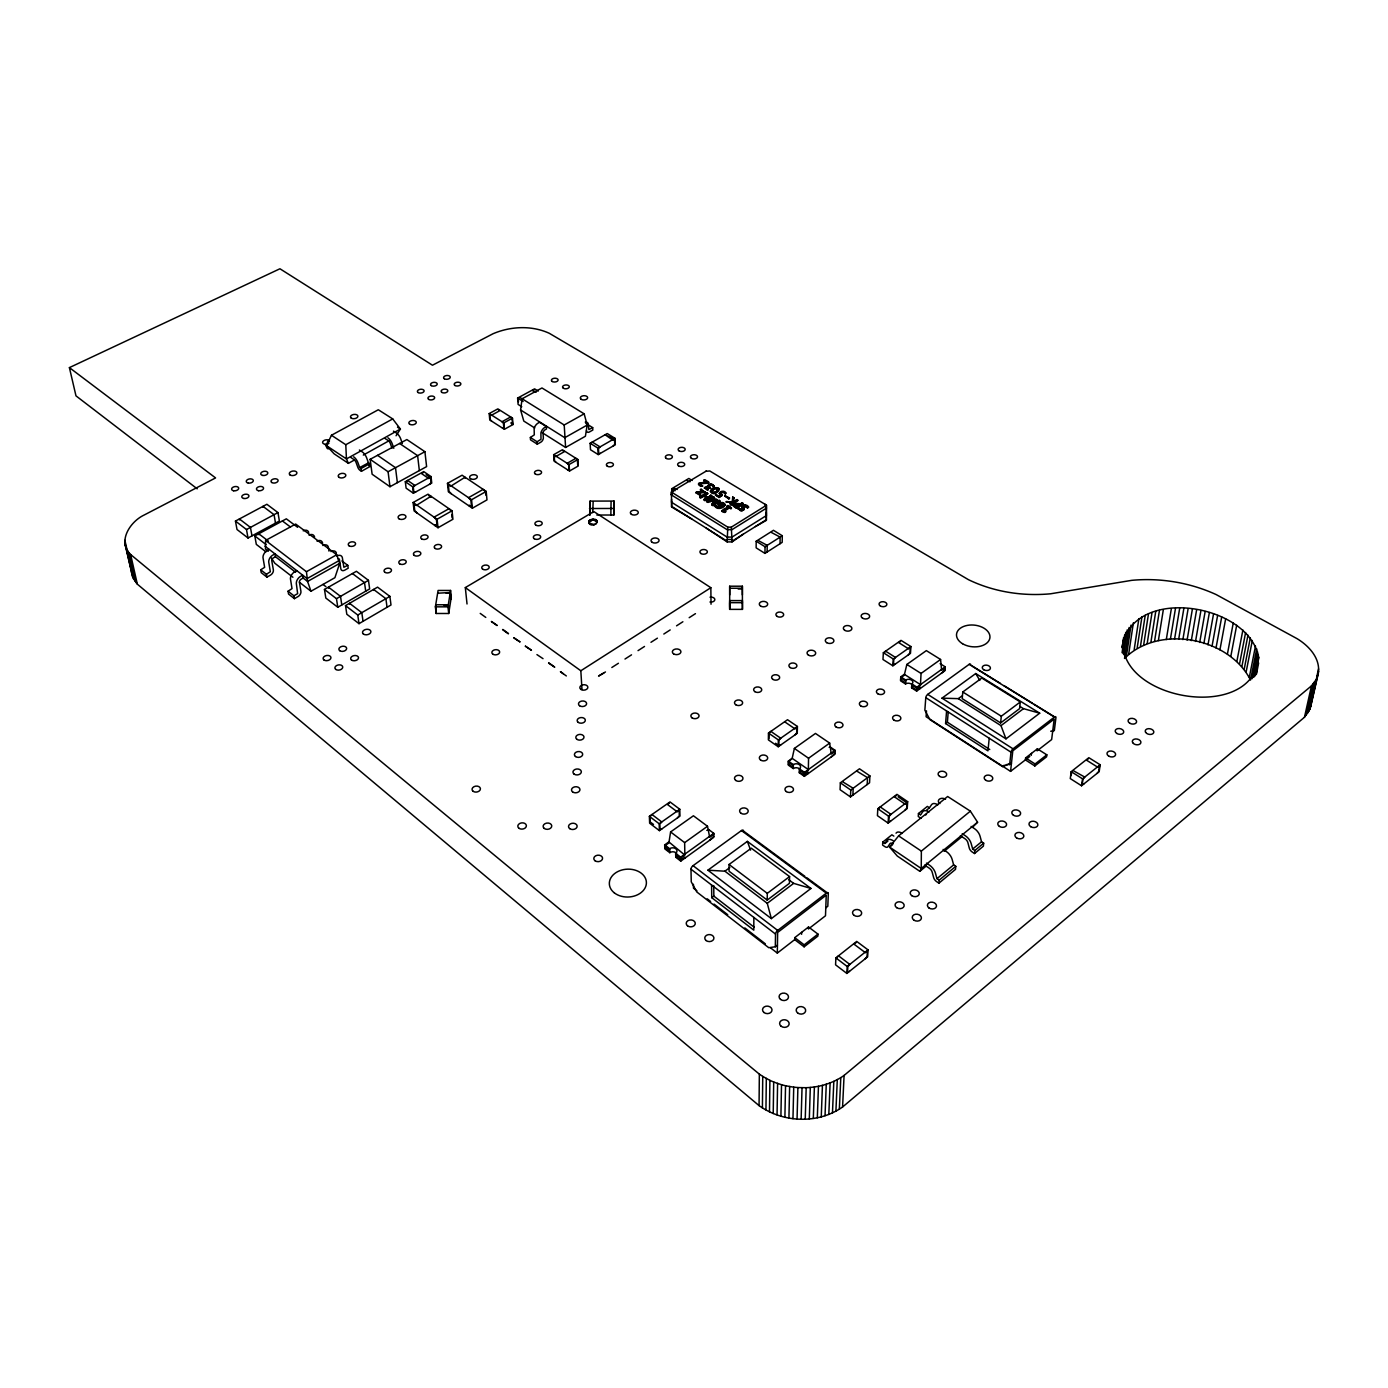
<?xml version="1.0" encoding="UTF-8"?>
<svg xmlns="http://www.w3.org/2000/svg" width="1388" height="1388" viewBox="0 0 1388 1388"><rect width="100%" height="100%" fill="white"/><g stroke="black" fill="none" stroke-linecap="round" stroke-linejoin="round"><path stroke-width="1.5" d="M739.457 504.954C746.241 499.854 740.914 507.036 736.282 508.112C723.2 500.582 751.793 504.642 733.87 504.417M742.441 602.67L729.654 602.67L729.672 609.367L742.441 609.384L742.441 600.605L729.654 600.588L729.689 607.285M742.372 594.932L742.372 586.204L729.689 586.204L729.672 609.367M743.187 534.241L732.083 541.893L727.139 541.893L706.319 528.151M742.007 507.297C741.071 502.699 750.821 505.406 747.646 507.956C747.282 504.035 741.192 505.544 744.107 509.032L742.112 510.94A2.741 1.683 0 0 1 740.533 510.784L738.173 508.615L742.389 509.465L742.007 506.741M755.419 526.555L766.35 520.361L766.419 505.111L709.771 470.966L705.711 471.313M753.858 917.451L753.788 930.134L711.749 897.672L711.593 885.024M756.182 541.233L756.148 547.861L764.962 553.378L782.19 542.361L782.294 535.733L773.446 530.303L756.182 541.233L765.031 546.733L764.962 553.378M970.368 811.147L921.354 851.104L921.25 868.489L919.828 871.317L897.29 856.049L889.569 847.079L898.609 835.888L947.657 796.504L970.368 811.147L977.568 822.216L973.023 826.78M758.351 540.591L767.2 545.345L767.13 551.99M1312.944 693.931L1309.96 709.129L1304.477 717.249L842.585 1106.999C818.191 1124.228 783.075 1122.875 759.062 1105.611L759.34 1074.121L130.628 554.523C116.974 541.424 130.298 521.489 144.178 515.017L215.574 477.923L69.4 367.612L279.942 268.769L432.466 365.218L493.104 333.71C510.68 326.232 531.725 325.226 549.284 333.293L968.425 579.664C993.721 591.913 1022.713 596.424 1050.629 593.786L1131.74 580.34C1160.403 577.634 1189.932 582.596 1216.114 594.55L1297.069 638.671C1308.936 645.819 1320.682 658.485 1318.305 673.406L1310.619 706.943M766.297 517.325L766.419 505.111L764.701 504.191L766.471 508.129L732.031 529.626L727.069 529.643L671.306 494.857L671.428 491.89L706.388 470.983M762.411 1107.902L762.741 1076.411L759.34 1074.121M768.466 733.055L768.379 739.891L778.234 746.744L797.267 733.298L797.423 726.462L787.534 719.73L768.466 733.055L778.338 739.891L778.234 746.744M767.217 900.101L767.286 893.351L789.581 876.574L751.29 848.189L729.047 864.498L729.082 871.23L767.217 900.101L789.442 883.323L789.581 876.574M768.987 738.711L769.056 733.402L770.861 731.389L780.733 738.208L778.928 740.238L778.841 745.564L775.562 743.274M771.294 532.402L780.143 537.104L780.056 543.732M765.95 1109.88L766.315 1078.372M1122.979 640.25C1118.676 700.975 1253.086 722.645 1258.69 657.357C1248.905 603.051 1132.122 584.608 1122.129 647.12M769.49 1111.857L769.906 1080.367L762.741 1076.411M804.884 876.314L743.517 831.082A2.897 1.405 -54.3 0 0 741.47 830.562L693.063 865.661A2.95 1.457 -53.5 0 0 690.981 869.2L691.259 881.831L696.793 891.964L768.761 947.709L775.319 946.772L775.528 934.072A3.054 1.388 -53.8 0 1 777.679 930.428L826.328 893.126A2.984 1.336 -54.5 0 1 828.289 893.56L827.821 906.26L825.791 907.839M773.22 1113.523L773.689 1082.033L769.906 1080.367M780.629 745.044L778.841 745.564M770.461 947.796L777.315 953.088L777.644 932.458L826.242 895.139L825.496 915.785L808.458 928.971L808.527 926.993L817.966 934.107L817.896 936.102L804.12 946.824L794.699 939.624L794.751 937.646L808.527 926.993M777.054 1114.876L777.592 1083.369M785.157 722.142L795.029 728.891L796.816 727.642L796.695 732.968L794.89 734.963M780.906 1116.23L781.513 1084.722L773.689 1082.033M835.038 751.324L831.256 754.048L829.677 743.101L815.467 733.437L794.37 748.427L792.184 758.351L788.332 761.11L788.263 765.066L793.277 768.57A4.181 2.967 2.5 0 1 800.321 769.941M799.401 769.837L804.467 773.376L808.319 770.583L808.562 758.247L829.677 743.101M784.897 1117.271L785.539 1085.763L781.513 1084.722M793.277 768.57L793.363 764.615L788.332 761.11M788.922 1117.982L789.633 1086.474M829.157 747.317A4.164 2.897 3.2 0 0 830.007 746.865L835.073 750.318L834.934 754.274L804.381 776.343L799.332 772.804L799.419 768.848A4.199 2.967 2.5 0 0 799.28 764.649A4.199 2.967 2.5 0 0 793.363 764.615M792.964 1118.693L793.728 1087.186L785.539 1085.763M804.381 776.343L804.485 772.37L835.073 750.318M801.605 934.28L801.657 932.302M797.059 1119.075L797.892 1087.567L793.728 1087.186M808.232 773.55L808.267 772.561L804.415 775.354L799.349 771.815M804.12 946.824L804.173 944.846L817.966 934.107M801.136 1119.144L802.038 1087.637M805.231 1119.231L806.185 1087.706C819.614 1087.168 833.06 1083.265 844.078 1075.44L1311.469 685.863L1315.98 679.894L1318.305 673.406M809.308 1118.971L810.314 1087.446M813.316 1118.398L814.392 1086.873M671.306 494.857L673.076 490.97L671.428 491.89L671.619 507.002L691.831 519.043M830.007 746.865L833.355 750.162M817.306 1117.808L818.452 1086.284M831.152 757.015L834.969 753.302M671.601 499.264L671.497 502.23L727.104 537.087L732.066 537.069L766.402 515.555L766.35 512.536M671.619 507.002L671.671 501.658M821.245 1116.924L822.442 1085.381M825.027 1115.692L826.276 1084.149M840.347 782.815L840.07 789.703L850.462 796.92L869.547 782.797L869.912 775.909L859.484 768.796L840.347 782.815L850.775 790.032L850.462 796.92M828.81 1114.477L830.128 1082.935M842.724 781.826L853.186 788.263L852.874 795.151M835.871 957.894L835.576 964.834L846.871 973.439L867.639 956.835L868.038 949.878L856.691 941.411L835.871 957.894L847.201 966.482L846.871 973.439M832.47 1112.916L833.824 1081.373M835.906 1111.059L837.311 1079.5M839.341 1109.186L840.798 1077.643M857.073 771.294L867.535 777.662L867.188 784.55M842.585 1106.999L844.078 1075.44M849.491 971.357L847.565 972.155L847.825 966.742L849.82 964.4L838.491 955.812L836.496 958.136M911.795 684.909L916.861 688.153L920.418 685.585L921.059 673.44L940.578 659.474L926.351 650.625L906.85 664.453L904.247 675.297L900.691 677.83L905.722 681.04M865.071 958.9L867.049 956.575L867.344 951.162L865.401 952.706L854.071 944.222L856.014 942.695M883.358 652.724L882.976 659.508L892.866 665.789L910.476 653.366L910.927 646.565L901.003 640.371L883.358 652.724L893.265 659.005L892.866 665.789M877.806 808.736L877.424 815.658L888.112 823.084L907.214 808.579L907.683 801.674L896.96 794.352L877.806 808.736L888.528 816.161L888.112 823.084M724.762 504.382C719.747 499.611 718.533 509.517 723.773 504.156M893.837 836.114L891.877 834.813L882.768 842.1L882.595 845.084L884.798 846.593A4.268 2.256 51 0 0 887.904 846.732L889.934 843.678A4.285 2.273 50.9 0 1 893.074 843.817M895.087 664.227L893.473 664.644L893.785 659.369L895.486 657.444L885.579 651.163L883.861 653.089M890.506 821.262L888.754 821.852L889.083 816.474L890.94 814.34L880.218 806.931L878.361 809.065M920.487 684.614L904.317 674.308L900.76 676.858L900.517 680.779L905.531 683.989A4.043 2.707 4.7 0 1 911.239 684.006A4.043 2.707 4.7 0 1 911.586 687.858L916.653 691.103L944.898 670.751L945.211 666.83L940.127 663.655M905.531 683.989L905.791 680.068L900.76 676.858M908.29 654.91L909.99 653.002L910.337 647.71L908.689 648.873L898.765 642.661L900.413 641.516M911.586 687.858L911.847 683.937A4.06 2.707 4.7 0 0 911.5 680.085A4.06 2.707 4.7 0 0 905.791 680.068M904.837 810.384L906.676 808.267L907.041 802.889L905.254 804.242L894.531 796.903L896.318 795.567M916.653 691.103L916.93 687.164L945.211 666.83M596.84 515.035L613.843 515.017L614.051 501.051L590.108 501.103L589.848 515.052L590.108 501.103M613.843 515.017L614.051 501.051M920.227 688.535L920.296 687.563L916.722 690.114L911.656 686.886M970.715 665.078A2.672 1.214 -57.8 0 0 969.154 664.349L927.722 694.382A2.707 1.249 -57.2 0 0 925.779 697.661L924.859 710.188L929.925 719.626L1002.466 766.558L1011.436 763.452L1006.057 764.753M929.266 807.677L927.34 806.411L918.457 813.524L918.249 816.508L920.452 817.966A4.199 2.29 50.7 0 0 921.094 818.33M926.507 710.847L926.091 716.729L1010.568 771.364L1029.792 756.477M941.394 673.284L944.968 669.779M989.21 738.243L987.961 750.856L945.575 723.547L946.599 710.986M945.575 723.547L947.379 722.228L948.23 711.766M924.668 865.106L929.231 868.177A4.355 2.325 50.1 0 1 932.181 872.15L933.673 877.65A4.372 2.325 50 0 0 936.605 881.623L938.913 883.184L939.155 880.166L955.794 866.338L953.66 864.88L936.952 878.673M962.786 691.987L962.214 698.65L1000.627 722.922L1019.573 708.643L1020.301 701.946L981.784 678.055L962.786 691.987L1001.303 716.225L1000.627 722.922M955.794 866.338L955.517 869.356L938.913 883.184M960.409 835.75L964.972 838.734A4.303 2.36 49.8 0 1 967.887 842.637L969.31 848.12A4.303 2.36 49.6 0 0 972.225 852.024L974.532 853.533L974.81 850.532L983.676 843.158L981.576 841.77L972.606 849.074L974.81 850.532M983.676 843.158L983.381 846.159L974.532 853.533M732.309 501.641L726.34 502.022L732.309 501.641L732.725 496.956L733.957 498.257L732.725 496.956M1009.631 764.84L1011.002 752.192A2.793 1.18 -57.1 0 1 1013.032 748.809L1054.446 717.058A2.759 1.145 -57.7 0 1 1055.938 717.717L1054.36 730.331L1052.625 731.667M1010.568 771.364L1012.806 750.821L1054.186 719.071L1051.653 739.561L1037.114 750.821L1037.357 748.843L1046.83 754.829L1046.587 756.807L1034.841 765.95L1025.385 759.895L1025.611 757.935L1037.357 748.843M268.335 551.227L265.472 549.023L265.611 540.418L295.679 524.057L336.729 554.749L339.678 563.389L334.907 577.686L310.981 591.236L299.478 582.318A2.516 1.683 -51.4 0 1 301.127 579.195L303.139 578.05L307.581 581.468L310.981 591.236M724.848 505.267L724.883 504.26M1031.267 755.35L1031.492 753.372M1034.841 765.95L1035.084 763.973L1046.83 754.829M597.135 522.513L593.197 519.112L589.327 520.465L588.72 522.53C590.976 528.949 602.288 521.229 594.324 519.199M736.959 499.541L730.088 503.775L731.008 504.885C736.525 503.15 740.828 496.557 733.489 502.23L733.957 497.719M1071.189 771.659L1070.269 778.581L1081.564 785.764L1099.175 771.693L1100.181 764.771L1088.834 757.692L1071.189 771.659L1082.536 778.841L1081.564 785.764M1071.172 775.58L1071.64 771.988M534.71 427.955L523.797 421.067L520.587 409.963L522.096 398.772L541.962 387.963L584.174 413.832L587.176 425.075L585.406 436.248L565.61 447.457L541.979 432.536M1073.306 770.67L1084.757 777.072L1082.987 779.171L1082.224 784.55L1083.785 783.994M1096.988 773.446L1098.741 771.364L1099.522 765.985L1097.873 767.286L1086.544 760.19L1088.175 758.889M1122.094 647.884L1123.621 637.543M1122.077 652.69L1124.679 634.941M1122.701 653.002L1125.755 632.338M1123.569 654.616L1127.23 629.84M1129.138 627.463L1124.54 658.433C1158.928 624.201 1228.883 637.109 1250.519 680.051L1256.713 648.855M1126.431 656.038L1131.046 625.086M1128.739 653.783L1133.371 622.83M1134.187 649.619L1138.871 618.684M1137.206 647.797L1141.925 616.879M1140.468 646.253L1145.221 615.318M1143.712 644.691L1148.501 613.774M448.706 613.496L451.291 597.083L450.562 590.455L438.088 590.455L435.381 606.834L436.162 613.479L448.706 613.496L447.977 606.851L450.562 590.455M1147.199 643.407L1152.04 612.49M1150.878 642.384L1155.736 611.466M1154.538 641.36L1159.448 610.442M1158.373 640.579L1163.335 609.679M436.162 613.479L435.728 604.769L448.307 604.786L449.035 611.431M1166.302 639.573L1171.351 608.655M1170.379 639.313L1175.48 608.395M1174.526 639.33L1179.661 608.412M1178.672 639.33L1183.86 608.412M1182.871 639.608L1188.128 608.673M326.822 445.548L327.342 442.512A6.662 2.95 60.7 0 1 329.459 441.002M1187.087 640.128L1192.379 609.193M1191.303 640.649L1196.647 609.714M1195.519 641.447L1200.932 610.494M713.779 834.327L709.684 837.276L707.498 826.276L693.427 815.78L670.595 831.95L668.877 842.915L664.713 845.882L669.675 849.699M1199.7 642.488L1205.148 611.518M1203.864 643.529L1209.382 612.559M1207.994 644.847L1213.546 613.86M593.821 524.872L596.198 523.779M1212.002 646.409L1217.623 615.422M1216.027 647.988L1221.7 616.983M1219.931 649.827L1225.656 618.805M1227.426 654.026L1233.255 622.986M1230.826 656.316L1236.691 625.259M1236.916 661.122L1242.885 630.031M1239.605 663.655L1245.609 632.564M1241.93 666.292L1247.968 635.184M1244.255 668.929L1250.328 637.803M1246.198 671.653L1252.323 640.51M1249.339 677.205L1255.498 646.045M1252.115 678.715L1257.511 651.683M1253.728 677.413L1258.309 654.529M1254.943 676.095L1258.69 657.357M1256.001 674.724L1257.25 668.478M1256.487 674.1L1258.621 662.996M1304.477 717.249L1311.469 685.863M1306.212 715.323L1313.222 683.937M1307.583 713.293L1314.61 681.924M1308.953 711.263L1315.98 679.894M1313.881 689.767L1315.737 681.404M1316.674 677.24L1318.548 668.877M1309.96 709.129L1318.6 671.167M595.07 520.569L595.348 519.476M764.736 506.325L731.303 527.162L727.798 527.162L727.139 541.893M588.72 522.53C589.206 523.276 591.462 518.817 594.185 520.344M595.816 520.951L596.215 519.91M711.35 491.716C719.088 483.302 719.574 494.544 711.367 491.456M719.348 493.382L722.523 491.768L725.976 493.347L725.161 493.85C723.027 489.947 718.273 495.343 722.298 494.909C717.388 493.07 724.935 490.033 725.161 493.85M724.831 504.729C724.623 509.188 714.022 509.795 715.861 505.7L718.012 507.279L721.656 506.794M353.992 460.243L348.405 463.349L334.161 453.859L326.475 445.635L331.454 435.259L378.299 409.755L392.717 418.916L400.403 429.031L396.066 435.763M596.389 521.437L596.857 520.465M741.99 506.707L744.818 505.336L748.618 507.349M710.396 491.248L713.987 488.472L718.359 488.541A2.637 1.614 -0.6 0 1 719.14 489.704C711.871 500.513 705.191 485.332 718.359 487.986A2.637 1.614 -0.6 0 1 719.14 489.149C718.221 492.306 712.044 494.596 710.309 491.179M718.359 504.694C719.418 501.779 726.254 503.219 722.766 506.065M596.719 521.992L597.239 521.107M884.971 843.401L886.915 840.469A8.571 4.546 50.9 0 1 893.178 840.746M920.678 814.773L922.673 811.824A8.449 4.632 50.6 0 1 928.988 811.997M929.544 807.66L931.556 804.693A8.432 4.65 50.5 0 1 937.872 804.849M711.732 504.781L715.184 499.801L711.732 504.781L713.068 505.614L719.99 501.38L719.158 500.322L713.519 504.312L719.158 500.322M713.519 504.312L716.867 500.027L715.93 498.899C696.741 504.122 718.273 500.096 713.606 496.921L706.7 501.675L707.897 502.421L715.184 500.339M713.519 503.775L716.867 499.472M724.623 505.215L719.383 507.956L715.063 506.204M743.933 509.552L742.112 510.385A2.741 1.683 0 0 1 740.533 510.229L738.173 508.615M705.763 488.056C713.016 489.513 705.746 481.341 714.213 486.268C709.719 480.144 707.776 487.466 704.427 488.316M919.828 871.317L926.317 865.973M944.152 851.312L961.988 836.652M977.568 822.216L921.25 868.489L889.569 847.079L892.536 844.702M884.885 843.522L887.921 841.093M926.507 810.176L929.457 807.799M847.201 966.482L868.038 949.878M1082.536 778.841L1100.181 764.771M777.315 953.088L794.699 939.624M1002.466 766.558L1004.27 765.17M775.319 946.772L777.436 945.141M1005.97 738.85L1039.699 713.189L975.729 673.544L942.001 698.147L1005.97 738.85L1000.991 725.646L958.31 698.65L942.001 698.147M771.364 918.613L810.956 888.459L747.351 841.388L707.897 870.189L771.364 918.613L767.252 903.31L724.9 871.196L707.897 870.189M888.528 816.161L907.683 801.674M1000.991 725.646L1023.494 708.661L1039.699 713.189M767.252 903.31L793.658 883.375L810.956 888.459M1001.303 716.225L1020.301 701.946M711.749 897.672L713.848 896.11L713.744 885.579M850.775 790.032L869.912 775.909M958.31 698.65L961.78 696.099M724.9 871.196L729.828 867.569M675.678 854.297L680.693 858.131L684.874 855.129L668.843 841.926L664.679 844.893L669.658 848.71A4.338 3.21 -1 0 1 675.783 848.762A4.338 3.21 -1 0 1 675.644 853.29L675.765 857.264L680.779 861.115L713.814 837.294L713.762 833.338L708.73 829.573A4.303 3.14 0.1 0 1 706.804 830.371M698.997 483.649L706.648 482.573L703.733 480.248L704.531 479.762C718.811 485.8 691.779 481.341 702.571 486.147C695.666 482.798 705.538 483.059 708.522 482.209M680.779 861.115L680.675 857.142L713.762 833.338M945.124 667.802L941.619 670.335L940.578 659.474M713.796 836.305L709.719 840.243M684.839 854.141L684.648 842.62L707.498 826.276M659.404 830.631L679.964 816.127L679.79 809.256L669.988 801.917L649.376 816.335L649.636 823.205L659.404 830.631L659.179 823.761L649.376 816.335M659.179 823.761L679.79 809.256M778.338 739.891L797.423 726.462M893.265 659.005L910.927 646.565M669.363 803.131L667.437 804.485L677.24 811.824L679.166 810.471L679.305 815.814L677.413 817.931M611.83 667.507L618.423 663.273M624.982 659.04L631.523 654.841M638.029 650.642L644.518 646.461M650.972 642.297L657.409 638.168M663.811 634.038L670.196 629.926M676.546 625.832L682.879 621.755M689.177 617.695L695.457 613.652M603.797 673.024L598.558 676.06L605.463 671.948M581.988 689.541L580.826 670.768L710.847 587.697L593.821 511.565L465.327 587.592L467.027 603.988M765.031 546.733L782.294 535.733M566.339 675.956L560.388 671.653L563.372 673.805M732.083 541.216L766.367 519.685M536.93 654.598L543.02 658.658M747.646 507.401L748.618 506.811M722.055 510.836L725.646 511.461L724.935 512.45C713.658 511.114 740.897 501.936 722.055 511.374M731.459 507.869C730.765 510.177 731.545 505.7 727.78 505.614L727.086 506.585L728.457 507.435M736.039 507.071C743.794 503.254 730.418 503.393 736.039 507.071L738.711 504.868M739.457 504.417L742.181 502.734M736.282 508.112L743.153 503.324M738.173 509.153L739.058 508.06M727.086 506.585L727.78 505.614M731.008 504.885L737.878 500.096M725.646 511.999C720.615 511.374 729.515 505.406 730.765 508.841M723.929 511.374L729.377 507.991M713.068 505.614L719.99 500.825M715.063 506.741L715.861 505.7M728.787 498.882L729.481 497.91L724.692 495.828L728.787 498.882L729.481 497.91M706.7 501.675L713.606 496.921M708.886 500.894L714.508 497.477M720.771 494.874L718.967 496.522L720.771 494.874L719.331 493.243M722.298 495.447L718.949 497.494L722.298 494.909M725.143 493.313L725.959 492.809C723.981 489.253 716.243 492.306 720.771 495.412M724.692 496.384L725.369 495.412M700.766 498.014C711.888 491.387 689.107 504.035 706.718 492.688L707.689 493.816L704.427 495.794L707.654 497.789L710.899 495.256L707.654 497.789M710.899 495.256L711.871 496.384L704.965 500.6L703.994 499.454L706.908 497.685L703.681 495.707M703.994 500.01L706.908 497.685M704.965 500.6L711.871 495.846M718.949 497.494L715.514 494.839L718.949 495.984M715.514 495.395L716.312 494.354M709.684 488.246L710.292 487.344M704.531 488.056L708.192 489.253L707.394 490.294L704.41 487.5L708.227 486.546M700.09 495.343L700.766 494.371L697.852 492.566L700.09 495.343L696.065 492.861L696.741 491.89C710.118 491.074 699.656 493.521 701.061 489.201L705.295 492.341L699.552 493.035M697.852 492.566L705.295 491.803M699.812 497.425L706.718 492.688M704.427 495.794L707.672 493.278M706.648 482.035L698.979 483.111A2.36 1.44 -0.9 0 0 698.546 484.03L700.541 485.748L702.554 485.609M698.737 483.944A2.36 1.44 -0.9 0 0 698.563 484.568L700.541 486.286L702.571 486.147M485.783 617.417L480.231 613.392M700.385 490.172L701.061 489.201M696.065 492.861L696.741 491.89M706.648 482.573L703.733 480.803L704.531 479.762M671.844 495.273L671.688 488.75L688.847 478.461L692.161 480.491M359.006 623.663L391 604.977L389.872 596.372L377.571 587.159L345.525 605.619L346.809 614.242L359.006 623.663L357.757 615.023L345.525 605.619M357.757 615.023L389.872 596.372M569.514 471.018L578.223 466.004L577.859 459.532L562.4 449.747L553.673 454.674L554.107 461.146L569.514 471.018L569.115 464.529L553.673 454.674M598.245 454.587L615.3 444.767L615.023 438.33L607.233 433.542L590.143 443.275L590.49 449.729L598.245 454.587L597.916 448.116L590.143 443.275M337.787 607.267L369.659 588.928L368.462 580.34L356.404 571.301L324.462 589.449L325.816 598.037L337.787 607.267L336.469 598.679L324.462 589.449M569.115 464.529L577.859 459.532M597.916 448.116L615.023 438.33M336.469 598.679L368.462 580.34M590.715 443.692L592.277 442.061L600.05 446.884L598.488 448.532L598.731 453.564L600.379 453.356M438.018 527.735L452.939 519.251L452.037 510.784L428.024 494.197L413.121 502.508L414.127 510.958L438.018 527.735L437.081 519.251L413.121 502.508M472.371 508.199L486.98 499.888L486.199 491.421L462.083 475.216L447.474 483.354L448.359 491.786L472.371 508.199L471.556 499.732L447.474 483.354M586.499 430.61A3.73 2.308 -58.4 0 0 589.432 431.963L592.815 430.037L592.693 427.625L588.859 429.569L588.165 423.461A6.125 3.8 -58.4 0 0 585.233 422.143M296.789 570.641L294.1 572.168A6.281 4.216 -51.3 0 0 290.422 578.744L292.018 588.599L288.062 591.219L288.548 594.064L294.395 598.644L297.934 596.649A4.39 2.932 -51.1 0 0 300.918 591.323L299.409 582.249M437.081 519.251L452.037 510.784M471.556 499.732L486.199 491.421M339.678 563.389L307.581 581.468L306.436 571.7L265.611 540.418M587.176 425.075L564.76 437.706L520.587 409.963M288.062 591.219L293.909 595.782L297.639 593.648L296.303 583.307A6.298 4.216 -51.4 0 1 299.999 576.714L302.671 575.17L303.139 578.05M337.995 558.653A2.481 1.648 -52.4 0 1 339.47 559.728L340.823 568.768A4.32 2.863 -52.4 0 0 344.762 570.138L348.197 568.195L347.781 565.35L343.86 567.258L342.316 557.456A6.211 4.147 -52.4 0 0 337.423 555.721L336.868 555.998M339.245 560.509L307.112 578.588L264.969 546.161M369.781 463.644L368.531 462.811L359.683 467.583L361.088 468.519L369.781 463.644L370.162 466.42L361.453 471.295L360.013 470.324A3.366 1.509 60.4 0 1 357.826 467.305L356.126 462.586A3.366 1.509 60.5 0 0 353.94 459.549L351.06 457.641M522.096 398.772L564.205 424.988L584.174 413.832M530.355 437.463L537.104 441.748L540.99 439.337L540.904 432.83A6.125 3.869 -57.9 0 1 544.478 427.608L546.334 426.55L546.508 428.961L545.154 429.725A3.123 1.978 -57.9 0 0 543.003 432.848L543.35 437.741A3.73 2.36 -57.7 0 1 540.747 442.217L537.277 444.16L530.528 439.857L530.355 437.463L534.293 434.878L534.137 428.545A6.107 3.869 -57.9 0 1 537.694 423.34L539.55 422.282L546.334 426.55M306.436 571.7L336.729 554.749M363.309 455.073L389.403 440.569M269.255 549.457L266.583 550.967A6.194 4.251 -51.1 0 0 262.974 557.456L264.64 567.328L260.701 569.809L266.409 574.268L270.33 571.769L268.699 561.897A6.211 4.251 -51.2 0 1 272.326 555.374L274.998 553.881L275.483 556.744L295.592 572.22M413.398 493.243L431.755 483.059L431.026 476.587L423.722 471.59L405.313 481.705L406.111 488.177L413.398 493.243L412.618 486.754L405.313 481.705M260.701 569.809L261.222 572.654L266.912 577.113L270.434 575.153A4.338 2.95 -50.9 0 0 273.367 569.895L271.788 560.873A2.481 1.7 -51.2 0 1 273.471 557.855L275.483 556.744M412.618 486.754L431.026 476.587M331.454 435.259L345.786 444.715L392.717 418.916M405.99 482.104L407.638 480.439L414.925 485.488L413.277 487.153L413.884 492.202L415.706 491.959M423.219 472.631L421.501 473.568L428.823 478.565L430.54 477.628L431.113 482.66L429.465 484.325M504.365 429.291L513.005 424.537L512.484 418.135L497.858 408.87L489.201 413.572L489.773 419.957L504.365 429.291L503.827 422.889L489.201 413.572M503.827 422.889L512.484 418.135M389.976 486.72L426.602 466.611L424.919 451.69L406.875 439.562L370.145 459.307L372.123 474.228L389.976 486.72L388.085 471.746L370.145 459.307M328.904 448.029A3.314 1.457 60.8 0 1 327.256 448.48L325.451 444.785L328.921 442.893M534.102 389.855L532.524 390.705L536.132 392.266M388.085 471.746L424.919 451.69M248.018 538.006L279.387 521.021L277.964 512.588L266.878 504.278L235.457 521.073L237.018 529.505L248.018 538.006L246.491 529.539L235.457 521.073M265.923 551.817L256.312 544.391L254.802 535.924L286.327 518.834L297.622 527.301M521.767 406.719L518.106 404.428L517.62 398.078L534.571 388.848L538.249 391.104M246.491 529.539L277.964 512.588M330.951 551.574L331.506 551.296A6.194 4.147 -52.4 0 1 336.399 553.031M322.866 545.519L323.421 545.241A6.177 4.147 -52.3 0 1 328.314 546.993L328.973 551.105M317.019 541.129L317.574 540.869A6.159 4.164 -52.3 0 1 322.467 542.621L322.571 543.124M309.021 535.161L309.576 534.883A6.142 4.164 -52.3 0 1 314.469 536.653L314.59 537.156M303.243 530.841L303.798 530.58A6.125 4.164 -52.2 0 1 308.709 532.35M720.303 507.488L718.012 507.817L715.878 506.238M706.7 501.137L716.867 500.027M1050.733 731.25L1054.36 730.331M590.23 524.282L589.102 523.189L593.891 524.438M726.323 501.467L733.471 502.23M726.34 502.022L731.424 502.369M721.639 506.256L718.758 505.475A2.672 1.648 -0.5 0 1 718.273 504.486M589.484 508.511L613.531 508.459M727.121 539.498L732.066 539.481M729.689 588.252L742.372 588.252M738.156 588.998L742.372 588.998M446.155 593.231L450.319 593.231M444.195 605.515L448.376 605.532M435.381 606.834L447.977 606.851M797.892 1087.567L806.185 1087.706M708.192 489.253L705.659 487.865M708.192 489.808L705.763 487.518L709.667 487.709M723.911 510.819L725.646 511.461M719.678 506.568L718.758 506.03A2.672 1.648 -0.5 0 1 718.29 505.041C718.255 501.797 724.779 501.502 724.9 504.816M920.4 814.791L918.457 813.524M884.694 843.401L882.768 842.1M704.531 480.317L708.539 482.746M736.959 500.096L737.878 500.652M742.181 503.271L743.153 503.861M725.369 495.95L729.481 498.466M724.692 495.828L728.787 498.344M710.292 487.882C706.128 485.921 712.478 483.718 713.345 486.789M738.711 505.423L734.53 505.388L736.039 506.516M716.312 494.891L718.967 496.522M715.514 494.839L718.949 496.956M730.088 503.775L731.008 504.347M736.282 507.574L733.02 505.059M690.027 481.775L686.73 480.456M700.367 489.617L705.295 492.341M706.718 493.226L707.689 493.816M710.899 495.794L711.871 496.384M713.623 497.459L714.525 498.014M727.086 506.047L731.459 508.424M612.958 438.382L605.116 434.756L612.923 440.256L614.52 439.354L614.745 444.368L613.184 445.999M704.41 495.256L707.637 497.234M585.823 423.392L592.693 427.625M703.699 496.245L706.908 498.223M696.047 492.306L700.072 494.787M699.812 496.887L700.766 497.477M703.994 499.454L704.948 500.062M711.714 504.243L713.068 505.059M972.45 666.136L1000.418 683.417M1003.975 685.62L1032.377 703.161M1034.147 704.271L1054.117 716.607M969.154 664.349L1054.446 717.058M677.153 489.496L673.857 488.177M671.688 488.75L674.984 490.797M1019.937 706.44L1023.494 708.661M523.397 399.189L519.806 397.627M673.006 493.052L727.798 527.162M517.62 398.078L523.103 401.496M671.601 506.342L727.121 541.216M906.85 664.453L921.059 673.44M498.379 409.859L499.732 410.727L491.092 415.446L489.721 414.561L490.155 419.523L491.578 421.102M562.921 450.77L564.361 451.673L555.634 456.617L554.194 455.698L554.541 460.729L556.015 462.36M511.114 422.646L512.484 423.531L512.085 418.551L510.645 416.973L501.988 421.726L503.428 423.305L503.844 428.285L502.525 428.111M511.166 423.357L513.005 424.537M911.847 683.937L916.93 687.164M927.722 694.382L1013.032 748.809M1025.611 757.935L1035.084 763.973M900.569 679.79L905.601 683.017M397.506 427.174L400.403 429.031L346.445 458.925L326.475 445.635M925.779 697.661L1011.002 752.192M393.463 431.148L396.413 433.039A6.645 3.106 60.6 0 1 400.768 439.024L402.329 443.501M947.379 722.228L989.748 749.503M385.274 438.66L388.172 440.517A3.331 1.544 60.5 0 1 390.34 443.518L391.989 448.203M971.132 826.433L974.237 828.463A8.571 4.754 49.7 0 1 980.067 836.253L981.542 841.735M962.231 833.737L965.354 835.767A8.588 4.719 49.8 0 1 971.184 843.609L972.745 849.144M359.388 450.007L362.337 451.95A6.714 3.036 60.5 0 1 366.71 458.005L368.323 462.516M368.705 465.466L370.162 466.42M943.146 849.421L946.252 851.486A8.658 4.685 50 0 1 952.133 859.38L953.625 864.845M325.451 444.785L326.648 445.6M898.609 835.888L921.354 851.104M926.455 863.128L929.561 865.21A8.71 4.632 50.1 0 1 935.46 873.173L936.917 878.552L939.155 880.166M399.605 443.483L417.615 455.663L419.349 470.601M426.151 474.627L429.083 476.622M898.105 796.781L905.254 801.674M377.553 455.333L395.511 467.704L397.367 482.66M428.875 495.637L431.113 497.182L431.009 496.245L416.192 505.51L413.971 503.965L414.752 510.541L417.077 513.039M451.378 511.2L449.018 508.685L434.062 517.134L436.422 519.667L437.168 526.278L434.895 524.681L434.999 525.618M794.37 748.427L808.562 758.247M808.354 769.594L792.184 758.351L788.315 762.099L793.346 765.603M799.419 768.848L804.485 772.37M788.28 764.077L793.294 767.581M465.327 587.592L580.826 670.768M497.216 625.381L491.352 621.46L496.956 625.537M502.855 629.458L508.511 633.57M548.867 662.909L554.749 667.177L548.607 663.082M502.577 629.631L508.234 633.743M806.584 877.563L828.289 893.56M741.47 830.562L826.328 893.126M788.575 879.593L793.658 883.375M341.882 560.926L347.781 565.35M282.406 520.968L290.491 527.024M352.448 573.556L364.506 582.613L365.721 591.201M729.047 864.498L767.286 893.351M670.595 831.95L684.648 842.62M653.505 824.455L650.261 821.991L650.052 816.647L651.961 814.513L661.764 821.939L659.855 824.073L660.029 829.417L661.989 828.81M794.751 937.646L804.173 944.846M693.063 865.661L777.679 930.428M268.404 541.146L258.758 533.773L258.931 534.71M675.644 853.29L680.675 857.142M322.988 584.435L325.937 586.69M197.2 488.819L75.976 395.858L69.4 367.612M664.765 847.877L669.745 851.677M675.73 856.275L680.745 860.126L684.909 857.125L684.943 858.114M676.563 853.394A4.338 3.21 -1 0 0 669.779 852.683L664.8 848.866L664.679 844.893M690.981 869.2L775.528 934.072M254.802 535.924L266.028 544.564M713.848 896.11L754.205 927.236M292.903 577.235L274.807 563.233L271.319 557.907M696.932 890.853L693.497 888.216L693.427 884.26M707.186 898.799L710.604 901.454M714.022 904.091L727.711 914.692M744.818 927.93L765.343 943.823M125.007 544.096L132.78 577.356L137.343 584.174L759.062 1105.611M714.213 486.268C713.033 483.822 706.423 483.735 708.244 487.084M720.008 506.03L721.101 503.844L723.686 504.451M739.058 508.615L741.938 510.177L742.285 507.522M747.646 507.956L743.881 506.342L744.141 509.622M588.842 521.125L589.432 522.009M975.729 673.544L979.807 680.415M589.327 520.465L589.865 521.437M348.405 463.349L346.445 458.925L345.786 444.715M590.074 519.91L590.507 520.951M747.351 841.388L750.596 850.115M359.613 467.374L358 462.863A6.732 3.019 60.5 0 0 353.61 456.791M393.81 448.272L392.231 443.796A6.662 3.088 60.5 0 0 387.877 437.775M731.303 527.162L732.083 541.893M591.01 519.476L591.305 520.587M124.885 540.314L128.251 555.096M129.205 559.312L131.131 567.761M126.863 549.544L133.595 579.143M124.799 542.222L132.78 577.356M130.628 554.523L137.343 584.174M129.153 552.927L135.885 582.561M128.008 551.227L134.74 580.861M239.586 519.893L239.413 518.956L250.447 527.405L251.974 535.872M266.409 574.268L266.912 577.113M263.13 507.297L262.974 506.36L274.061 514.688L275.501 523.137M293.909 595.782L294.395 598.644M328.644 588.113L328.488 587.159L340.511 596.354L341.795 604.96M349.689 604.248L349.55 603.294L361.8 612.663L363.049 621.304M592.069 519.216L592.242 520.344M373.719 590.403L373.598 589.449L385.881 598.679L387.044 607.285M361.088 468.519L361.453 471.295M437.827 593.214L450.233 592.485L450.961 599.113M131.53 571.787L131.739 573.678M451.725 514.497L452.072 517.793M451.343 493.816L449.018 491.352L448.324 484.794L450.545 486.321L465.067 477.229L465.171 478.166M469.352 506.134L469.248 505.18L471.521 506.741L470.879 500.148L468.519 497.667L483.163 489.391L485.54 491.855L485.835 495.152M565.61 447.457L564.205 424.988M518.21 398.495L518.453 401.791M537.104 441.748L537.277 444.16M567.588 469.769L568.993 469.977L568.681 464.945L567.172 463.297L575.916 458.3L577.408 459.949L577.703 464.98M593.144 501.831L592.711 512.623M611.084 501.779L610.841 515.017M669.658 848.71L669.779 852.683M766.315 514.931L766.35 520.361M708.73 829.573L708.748 830.562M710.847 587.697L711.038 604.231M593.197 519.112L593.214 520.257M742.372 586.204L742.441 609.384M729.689 586.204L729.706 594.932M328.609 443.57A3.782 2.186 -7.8 0 1 323.352 443.605A3.782 2.186 -7.8 0 1 324.133 440.447A3.782 2.186 -7.8 0 1 329.39 440.43M710.031 597.187A3.852 2.498 -0.5 0 1 714.837 599.599A3.852 2.498 -0.5 0 1 709.962 602.01M939.85 803.583A4.372 3.088 6.9 0 1 939.398 799.193A4.372 3.088 6.9 0 1 945.523 799.228M676.459 856.604A4.338 3.21 -1 0 1 675.765 857.264M800.356 771.468A4.181 2.967 2.5 0 1 799.332 772.804M925.675 814.964A4.216 2.308 50.6 0 1 926.438 814.444M896.041 833.164A8.536 4.563 50.8 0 1 902.304 833.407M711.471 490.849C715.323 498.847 723.113 481.254 711.471 490.849M531.396 650.209L525.375 646.183L531.396 650.209M519.893 641.846L513.924 637.873L519.893 641.846M962.526 643.702A16.795 10.878 5.7 0 0 989.731 638.74A16.795 10.878 5.7 0 0 967.453 625.363A16.795 10.878 5.7 0 0 962.526 643.702M614.346 892.883A18.547 13.932 -2.5 0 0 645.611 886.793A18.547 13.932 -2.5 0 0 623.646 869.599A18.547 13.932 -2.5 0 0 614.346 892.883M808.406 655.101A4.338 2.88 2.1 0 0 815.589 653.817A4.338 2.88 2.1 0 0 810.124 650.278A4.338 2.88 2.1 0 0 808.406 655.101M535.785 525.098A3.661 2.273 -4.2 0 0 542.014 524.074A3.661 2.273 -4.2 0 0 537.85 521.281A3.661 2.273 -4.2 0 0 535.785 525.098M472.996 791.212A4.233 3.019 -7 0 0 480.179 789.893A4.233 3.019 -7 0 0 475.511 786.163A4.233 3.019 -7 0 0 472.996 791.212M706.093 940.544A4.58 3.522 0.6 0 0 713.762 939.034A4.58 3.522 0.6 0 0 708.21 934.662A4.58 3.522 0.6 0 0 706.093 940.544M534.224 538.718A3.696 2.308 -4.3 0 0 540.505 537.659A3.696 2.308 -4.3 0 0 536.306 534.831A3.696 2.308 -4.3 0 0 534.224 538.718M518.834 828.185A4.303 3.14 -5.9 0 0 526.156 826.814A4.303 3.14 -5.9 0 0 521.298 822.928A4.303 3.14 -5.9 0 0 518.834 828.185M687.494 925.813A4.546 3.47 -0.1 0 0 695.11 924.339A4.546 3.47 -0.1 0 0 689.628 920.036A4.546 3.47 -0.1 0 0 687.494 925.813M572.585 791.906A4.233 3.036 -4 0 0 579.75 790.587A4.233 3.036 -4 0 0 574.875 786.822A4.233 3.036 -4 0 0 572.585 791.906M574.025 774.053A4.199 2.984 -3.9 0 0 581.138 772.752A4.199 2.984 -3.9 0 0 576.28 769.056A4.199 2.984 -3.9 0 0 574.025 774.053M575.447 756.512A4.164 2.932 -3.9 0 0 582.492 755.228A4.164 2.932 -3.9 0 0 577.686 751.619A4.164 2.932 -3.9 0 0 575.447 756.512M576.835 739.284A4.129 2.88 -3.8 0 0 583.81 738.017A4.129 2.88 -3.8 0 0 579.056 734.478A4.129 2.88 -3.8 0 0 576.835 739.284M578.206 722.367A4.095 2.828 -3.7 0 0 585.129 721.118A4.095 2.828 -3.7 0 0 580.392 717.631A4.095 2.828 -3.7 0 0 578.206 722.367M579.542 705.729A4.06 2.776 -3.6 0 0 586.413 704.497A4.06 2.776 -3.6 0 0 581.711 701.061A4.06 2.776 -3.6 0 0 579.542 705.729M580.861 689.368A4.025 2.724 -3.6 0 0 587.662 688.17A4.025 2.724 -3.6 0 0 583.012 684.805A4.025 2.724 -3.6 0 0 580.861 689.368M735.692 704.722A4.077 2.793 0.6 0 0 742.511 703.49A4.077 2.793 0.6 0 0 737.496 700.055A4.077 2.793 0.6 0 0 735.692 704.722M754.846 691.64A4.06 2.759 1 0 0 761.613 690.426A4.06 2.759 1 0 0 756.599 687.025A4.06 2.759 1 0 0 754.846 691.64M826.658 642.644A4.32 2.845 2.5 0 0 833.806 641.377A4.32 2.845 2.5 0 0 828.341 637.873A4.32 2.845 2.5 0 0 826.658 642.644M844.702 630.326A4.285 2.811 2.8 0 0 851.798 629.076A4.285 2.811 2.8 0 0 846.316 625.624A4.285 2.811 2.8 0 0 844.702 630.326M492.757 654.112A3.938 2.62 -5.7 0 0 499.437 652.95A3.938 2.62 -5.7 0 0 495.065 649.723A3.938 2.62 -5.7 0 0 492.757 654.112M772.838 679.374A4.043 2.724 1.4 0 0 779.553 678.159A4.043 2.724 1.4 0 0 774.539 674.811A4.043 2.724 1.4 0 0 772.838 679.374M790.136 667.559A4.008 2.689 1.8 0 0 796.816 666.361A4.008 2.689 1.8 0 0 791.785 663.065A4.008 2.689 1.8 0 0 790.136 667.559M862.521 618.163A4.268 2.776 3.2 0 0 869.565 616.914A4.268 2.776 3.2 0 0 864.099 613.513A4.268 2.776 3.2 0 0 862.521 618.163M673.544 653.817A4.303 2.863 -1.2 0 0 680.762 652.551A4.303 2.863 -1.2 0 0 675.609 649.029A4.303 2.863 -1.2 0 0 673.544 653.817M760.555 606.018A4.199 2.724 0.8 0 0 767.564 604.804A4.199 2.724 0.8 0 0 762.359 601.455A4.199 2.724 0.8 0 0 760.555 606.018M652.117 542.292A4.025 2.533 -1.8 0 0 658.918 541.146A4.025 2.533 -1.8 0 0 654.112 538.058A4.025 2.533 -1.8 0 0 652.117 542.292M631.419 514.341A3.973 2.446 -2.2 0 0 638.116 513.213A3.973 2.446 -2.2 0 0 633.431 510.229A3.973 2.446 -2.2 0 0 631.419 514.341M692.039 717.856A4.095 2.828 -0.6 0 0 698.91 716.607A4.095 2.828 -0.6 0 0 693.965 713.12A4.095 2.828 -0.6 0 0 692.039 717.856M983.728 669.727A4.095 2.689 6.3 0 0 990.373 668.53A4.095 2.689 6.3 0 0 984.942 665.199A4.095 2.689 6.3 0 0 983.728 669.727M363.361 634.004A4.233 2.741 -8.5 0 0 370.579 632.772A4.233 2.741 -8.5 0 0 366.154 629.354A4.233 2.741 -8.5 0 0 363.361 634.004M581.225 399.345A3.696 2.134 -3.2 0 0 587.471 398.356A3.696 2.134 -3.2 0 0 583.203 395.771A3.696 2.134 -3.2 0 0 581.225 399.345M398.929 518.748A3.956 2.412 -6.9 0 0 405.678 517.637A3.956 2.412 -6.9 0 0 401.462 514.653A3.956 2.412 -6.9 0 0 398.929 518.748M351.233 418.1A3.73 2.134 -7.2 0 0 357.601 417.094A3.73 2.134 -7.2 0 0 353.714 414.457A3.73 2.134 -7.2 0 0 351.233 418.1M338.95 477.299A3.869 2.29 -7.8 0 0 345.543 476.24A3.869 2.29 -7.8 0 0 341.552 473.412A3.869 2.29 -7.8 0 0 338.95 477.299M470.497 478.686A3.869 2.325 -5.4 0 0 477.09 477.611A3.869 2.325 -5.4 0 0 472.822 474.765A3.869 2.325 -5.4 0 0 470.497 478.686M482.608 569.132A3.748 2.377 -5.5 0 0 488.992 568.039A3.748 2.377 -5.5 0 0 484.828 565.124A3.748 2.377 -5.5 0 0 482.608 569.132M544.2 828.393A4.303 3.14 -5.1 0 0 551.522 827.022A4.303 3.14 -5.1 0 0 546.594 823.119A4.303 3.14 -5.1 0 0 544.2 828.393M435.034 548.434A3.713 2.308 -6.4 0 0 441.367 547.375A3.713 2.308 -6.4 0 0 437.341 544.53A3.713 2.308 -6.4 0 0 435.034 548.434M607.285 466.195A3.539 2.134 -2.7 0 0 613.27 465.223A3.539 2.134 -2.7 0 0 609.124 462.62A3.539 2.134 -2.7 0 0 607.285 466.195M421.553 538.839A3.696 2.29 -6.6 0 0 427.851 537.781A3.696 2.29 -6.6 0 0 423.878 534.97A3.696 2.29 -6.6 0 0 421.553 538.839M535.352 474.037A3.557 2.134 -4.1 0 0 541.389 473.048A3.557 2.134 -4.1 0 0 537.364 470.428A3.557 2.134 -4.1 0 0 535.352 474.037M700.957 553.534A3.748 2.377 -0.7 0 0 707.238 552.459A3.748 2.377 -0.7 0 0 702.692 549.579A3.748 2.377 -0.7 0 0 700.957 553.534M740.88 813.195A4.32 3.123 1.2 0 0 748.08 811.841A4.32 3.123 1.2 0 0 742.771 807.99A4.32 3.123 1.2 0 0 740.88 813.195M860.681 705.902A4.129 2.811 3.8 0 0 867.465 704.67A4.129 2.811 3.8 0 0 862.191 701.218A4.129 2.811 3.8 0 0 860.681 705.902M836.044 726.965A4.164 2.863 3.3 0 0 842.915 725.698A4.164 2.863 3.3 0 0 837.623 722.176A4.164 2.863 3.3 0 0 836.044 726.965M679.114 450.909A3.522 2.099 -1.3 0 0 685.047 449.938A3.522 2.099 -1.3 0 0 680.797 447.387A3.522 2.099 -1.3 0 0 679.114 450.909M1129.797 723.252A4.303 2.828 10 0 0 1136.581 721.986A4.303 2.828 10 0 0 1130.682 718.429A4.303 2.828 10 0 0 1129.797 723.252M594.949 860.699A4.39 3.244 -3.5 0 0 602.357 859.311A4.39 3.244 -3.5 0 0 597.256 855.268A4.39 3.244 -3.5 0 0 594.949 860.699M786.267 791.559A4.285 3.054 2.4 0 0 793.381 790.24A4.285 3.054 2.4 0 0 788.02 786.458A4.285 3.054 2.4 0 0 786.267 791.559M854.036 915.334A4.58 3.435 5.8 0 0 861.566 913.859A4.58 3.435 5.8 0 0 855.737 909.574A4.58 3.435 5.8 0 0 854.036 915.334M1145.586 732.309A4.338 2.845 10.5 0 0 1152.96 733.645A4.338 2.845 10.5 0 0 1150.01 728.752A4.338 2.845 10.5 0 0 1145.586 732.309M1116.872 733.471A4.303 2.863 10 0 0 1123.707 732.187A4.303 2.863 10 0 0 1117.791 728.613A4.303 2.863 10 0 0 1116.872 733.471M1132.66 742.632A4.338 2.88 10.5 0 0 1140.069 743.968A4.338 2.88 10.5 0 0 1137.136 739.041A4.338 2.88 10.5 0 0 1132.66 742.632M797.649 1012.962A4.754 3.765 5 0 0 805.543 1011.366A4.754 3.765 5 0 0 799.575 1006.682A4.754 3.765 5 0 0 797.649 1012.962M781.08 1026.218A4.789 3.817 4.5 0 0 789.026 1024.604A4.789 3.817 4.5 0 0 783.058 1019.85A4.789 3.817 4.5 0 0 781.08 1026.218M780.507 999.412A4.719 3.73 4.1 0 0 788.367 997.833A4.719 3.73 4.1 0 0 782.468 993.201A4.719 3.73 4.1 0 0 780.507 999.412M763.955 1012.494A4.754 3.765 3.6 0 0 771.867 1010.915A4.754 3.765 3.6 0 0 765.968 1006.213A4.754 3.765 3.6 0 0 763.955 1012.494M1016.571 837.901A4.494 3.175 9.4 0 0 1023.789 836.496A4.494 3.175 9.4 0 0 1017.786 832.522A4.494 3.175 9.4 0 0 1016.571 837.901M928.954 907.96A4.598 3.418 8.1 0 0 936.432 906.485A4.598 3.418 8.1 0 0 930.446 902.235A4.598 3.418 8.1 0 0 928.954 907.96M999.36 826.381A4.459 3.158 8.8 0 0 1006.543 825.01A4.459 3.158 8.8 0 0 1000.609 821.071A4.459 3.158 8.8 0 0 999.36 826.381M1013.448 815.242A4.442 3.106 8.9 0 0 1020.579 813.889A4.442 3.106 8.9 0 0 1014.663 809.985A4.442 3.106 8.9 0 0 1013.448 815.242M1030.659 826.641A4.476 3.14 9.5 0 0 1037.825 825.253A4.476 3.14 9.5 0 0 1031.839 821.314A4.476 3.14 9.5 0 0 1030.659 826.641M911.743 895.659A4.563 3.383 7.4 0 0 919.186 894.202A4.563 3.383 7.4 0 0 913.269 889.986A4.563 3.383 7.4 0 0 911.743 895.659M896.613 907.631A4.58 3.418 7.1 0 0 904.091 906.156A4.58 3.418 7.1 0 0 898.192 901.888A4.58 3.418 7.1 0 0 896.613 907.631M913.807 920.07A4.615 3.453 7.8 0 0 921.337 918.596A4.615 3.453 7.8 0 0 915.351 914.276A4.615 3.453 7.8 0 0 913.807 920.07M348.978 545.762A3.713 2.29 -8.1 0 0 355.311 544.703A3.713 2.29 -8.1 0 0 351.442 541.875A3.713 2.29 -8.1 0 0 348.978 545.762M563.389 388.258A3.383 1.926 -3.5 0 0 569.115 387.356A3.383 1.926 -3.5 0 0 565.228 385.014A3.383 1.926 -3.5 0 0 563.389 388.258M552.233 381.492A3.366 1.909 -3.6 0 0 557.941 380.59A3.366 1.909 -3.6 0 0 554.09 378.282A3.366 1.909 -3.6 0 0 552.233 381.492M444.334 378.768A3.349 1.891 -5.5 0 0 450.042 377.866A3.349 1.891 -5.5 0 0 446.398 375.558A3.349 1.891 -5.5 0 0 444.334 378.768M454.934 385.482A3.366 1.909 -5.3 0 0 460.66 384.58A3.366 1.909 -5.3 0 0 456.982 382.255A3.366 1.909 -5.3 0 0 454.934 385.482M441.852 392.405A3.383 1.926 -5.6 0 0 447.595 391.503A3.383 1.926 -5.6 0 0 443.934 389.161A3.383 1.926 -5.6 0 0 441.852 392.405M431.286 385.621A3.366 1.909 -5.7 0 0 437.012 384.719A3.366 1.909 -5.7 0 0 433.368 382.394A3.366 1.909 -5.7 0 0 431.286 385.621M418.118 392.544A3.383 1.909 -6 0 0 423.878 391.642A3.383 1.909 -6 0 0 420.252 389.299A3.383 1.909 -6 0 0 418.118 392.544M428.666 399.38A3.383 1.926 -5.8 0 0 434.444 398.46A3.383 1.926 -5.8 0 0 430.783 396.101A3.383 1.926 -5.8 0 0 428.666 399.38M384.806 572.255A3.765 2.36 -7.6 0 0 391.225 571.179A3.765 2.36 -7.6 0 0 387.252 568.247A3.765 2.36 -7.6 0 0 384.806 572.255M399.588 563.788A3.748 2.342 -7.2 0 0 405.973 562.713A3.748 2.342 -7.2 0 0 401.982 559.815A3.748 2.342 -7.2 0 0 399.588 563.788M414.231 555.391A3.73 2.325 -6.9 0 0 420.599 554.332A3.73 2.325 -6.9 0 0 416.591 551.452A3.73 2.325 -6.9 0 0 414.231 555.391M262.818 475.442A3.557 2.082 -9.1 0 0 267.797 472.805A3.557 2.082 -9.1 0 0 262.245 471.868A3.557 2.082 -9.1 0 0 262.818 475.442M271.666 482.451A3.574 2.099 -9 0 0 277.791 481.463A3.574 2.099 -9 0 0 274.217 478.843A3.574 2.099 -9 0 0 271.666 482.451M248.279 483.076A3.574 2.099 -9.4 0 0 253.31 480.421A3.574 2.099 -9.4 0 0 247.741 479.485A3.574 2.099 -9.4 0 0 248.279 483.076M258.532 490.71A3.591 2.117 -9.3 0 0 263.564 488.038A3.591 2.117 -9.3 0 0 257.96 487.084A3.591 2.117 -9.3 0 0 258.532 490.71M243.854 498.483A3.609 2.134 -9.6 0 0 248.938 495.794A3.609 2.134 -9.6 0 0 243.316 494.822A3.609 2.134 -9.6 0 0 243.854 498.483M233.635 490.779A3.591 2.117 -9.8 0 0 238.701 488.108A3.591 2.117 -9.8 0 0 233.115 487.153A3.591 2.117 -9.8 0 0 233.635 490.779M691.432 458.352A3.539 2.117 -1.1 0 0 697.383 457.381A3.539 2.117 -1.1 0 0 693.098 454.796A3.539 2.117 -1.1 0 0 691.432 458.352M678.611 465.952A3.557 2.134 -1.3 0 0 684.596 464.98A3.557 2.134 -1.3 0 0 680.311 462.377A3.557 2.134 -1.3 0 0 678.611 465.952M666.309 458.439A3.539 2.117 -1.6 0 0 672.26 457.467A3.539 2.117 -1.6 0 0 668.027 454.9A3.539 2.117 -1.6 0 0 666.309 458.439M339.644 650.642A3.938 2.568 -9.2 0 0 346.358 649.48A3.938 2.568 -9.2 0 0 342.298 646.288A3.938 2.568 -9.2 0 0 339.644 650.642M351.459 659.994A3.956 2.603 -9 0 0 358.208 658.832A3.956 2.603 -9 0 0 354.096 655.587A3.956 2.603 -9 0 0 351.459 659.994M335.67 669.363A3.973 2.62 -9.4 0 0 342.454 668.183A3.973 2.62 -9.4 0 0 338.36 664.921A3.973 2.62 -9.4 0 0 335.67 669.363M323.89 659.925A3.956 2.585 -9.6 0 0 330.639 658.745A3.956 2.585 -9.6 0 0 326.579 655.518A3.956 2.585 -9.6 0 0 323.89 659.925M777.072 616.376A3.904 2.55 1.2 0 0 783.578 615.231A3.904 2.55 1.2 0 0 778.72 612.125A3.904 2.55 1.2 0 0 777.072 616.376M569.618 828.584A4.32 3.14 -4.2 0 0 576.922 827.231A4.32 3.14 -4.2 0 0 571.943 823.327A4.32 3.14 -4.2 0 0 569.618 828.584M735.744 780.438A4.233 3.019 0.9 0 0 742.84 779.119A4.233 3.019 0.9 0 0 737.635 775.389A4.233 3.019 0.9 0 0 735.744 780.438M760.572 760.034A4.199 2.967 1.5 0 0 767.581 758.733A4.199 2.967 1.5 0 0 762.359 755.089A4.199 2.967 1.5 0 0 760.572 760.034M985.706 780.247A4.338 3.019 7.7 0 0 992.732 778.928A4.338 3.019 7.7 0 0 986.972 775.181A4.338 3.019 7.7 0 0 985.706 780.247M893.959 720.112A4.164 2.845 4.8 0 0 900.795 718.863A4.164 2.845 4.8 0 0 895.416 715.341A4.164 2.845 4.8 0 0 893.959 720.112M880.356 605.983A3.921 2.516 3.5 0 0 886.793 604.856A3.921 2.516 3.5 0 0 881.744 601.767A3.921 2.516 3.5 0 0 880.356 605.983M877.754 693.74A4.095 2.759 4.1 0 0 884.503 692.508A4.095 2.759 4.1 0 0 879.229 689.107A4.095 2.759 4.1 0 0 877.754 693.74M939.607 776.378A4.303 3.002 6.5 0 0 946.616 775.059A4.303 3.002 6.5 0 0 940.977 771.312A4.303 3.002 6.5 0 0 939.607 776.378M1108.682 756.078A4.355 2.932 10.1 0 0 1115.588 754.777A4.355 2.932 10.1 0 0 1109.637 751.099A4.355 2.932 10.1 0 0 1108.682 756.078M409.651 424.225A3.73 2.151 -6.3 0 0 416.018 423.201A3.73 2.151 -6.3 0 0 412.01 420.564A3.73 2.151 -6.3 0 0 409.651 424.225M289.988 474.922A3.869 2.273 -8.6 0 0 296.598 473.863A3.869 2.273 -8.6 0 0 292.695 471.053A3.869 2.273 -8.6 0 0 289.988 474.922"/></g></svg>
